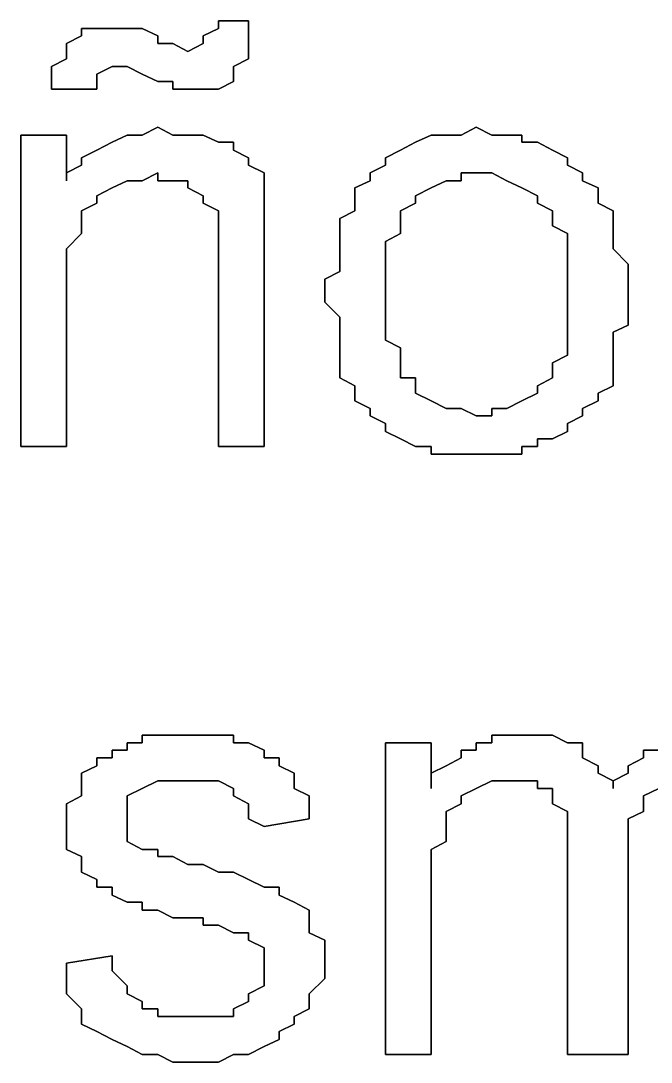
# Model space of a CAD drawing. Header units: metres. Extents: x 2.9 to 42.8, y 1.7 to 28.7.
# Drawn here: x 40.1849 to 40.3314, y 15.2629 to 15.5046 of the extents above; entities that cross this region are included whole.
import ezdxf

# ---------------------------------------------------------------- set-up
doc = ezdxf.new("R2010")
doc.units = ezdxf.units.M
doc.layers.add('GRIS', color=8, linetype='Continuous')

msp = doc.modelspace()

# ---------------------------------------------------------------- linework, layer by layer
at = {"layer": 'GRIS', "lineweight": -3}
for points in [[(40.2026, 15.5028), (40.199, 15.5028), (40.2026, 15.5028)], [(40.199, 15.5028), (40.199, 15.5011), (40.199, 15.5028)], [(40.2061, 15.5028), (40.2026, 15.5028), (40.2061, 15.5028)], [(40.2096, 15.5028), (40.2061, 15.5028), (40.2096, 15.5028)], [(40.2131, 15.5028), (40.2096, 15.5028), (40.2131, 15.5028)], [(40.2167, 15.5011), (40.2131, 15.5028), (40.2167, 15.5011)], [(40.2308, 15.5028), (40.2273, 15.5011), (40.2308, 15.5028)], [(40.2378, 15.5046), (40.2308, 15.5046), (40.2378, 15.5046)], [(40.2308, 15.5046), (40.2308, 15.5028), (40.2308, 15.5046)], [(40.2378, 15.5011), (40.2378, 15.5046), (40.2378, 15.5011)], [(40.199, 15.5011), (40.1955, 15.4993), (40.199, 15.5011)], [(40.2167, 15.4993), (40.2167, 15.5011), (40.2167, 15.4993)], [(40.2273, 15.5011), (40.2273, 15.4993), (40.2273, 15.5011)], [(40.2378, 15.4993), (40.2378, 15.5011), (40.2378, 15.4993)], [(40.1955, 15.4993), (40.1955, 15.4975), (40.1955, 15.4993)], [(40.2202, 15.4993), (40.2167, 15.4993), (40.2202, 15.4993)], [(40.2237, 15.4975), (40.2202, 15.4993), (40.2237, 15.4975)], [(40.2273, 15.4993), (40.2237, 15.4975), (40.2273, 15.4993)], [(40.2378, 15.4958), (40.2378, 15.4993), (40.2378, 15.4958)], [(40.1955, 15.4958), (40.192, 15.494), (40.1955, 15.4958)], [(40.1955, 15.4975), (40.1955, 15.4958), (40.1955, 15.4975)], [(40.2343, 15.494), (40.2378, 15.4958), (40.2343, 15.494)], [(40.192, 15.494), (40.192, 15.4905), (40.192, 15.494)], [(40.2026, 15.4922), (40.2061, 15.494), (40.2026, 15.4922)], [(40.2061, 15.494), (40.2096, 15.494), (40.2061, 15.494)], [(40.2096, 15.494), (40.2131, 15.4922), (40.2096, 15.494)], [(40.2343, 15.4922), (40.2343, 15.494), (40.2343, 15.4922)], [(40.2026, 15.4905), (40.2026, 15.4922), (40.2026, 15.4905)], [(40.2131, 15.4922), (40.2167, 15.4905), (40.2131, 15.4922)], [(40.2343, 15.4905), (40.2343, 15.4922), (40.2343, 15.4905)], [(40.192, 15.4905), (40.192, 15.4887), (40.192, 15.4905)], [(40.192, 15.4887), (40.2026, 15.4887), (40.192, 15.4887)], [(40.2026, 15.4887), (40.2026, 15.4905), (40.2026, 15.4887)], [(40.2167, 15.4905), (40.2202, 15.4905), (40.2167, 15.4905)], [(40.2202, 15.4905), (40.2202, 15.4887), (40.2202, 15.4905)], [(40.2202, 15.4887), (40.2237, 15.4887), (40.2202, 15.4887)], [(40.2237, 15.4887), (40.2273, 15.4887), (40.2237, 15.4887)], [(40.2273, 15.4887), (40.2308, 15.4887), (40.2273, 15.4887)], [(40.2308, 15.4887), (40.2343, 15.4905), (40.2308, 15.4887)], [(40.2167, 15.4799), (40.2131, 15.4781), (40.2167, 15.4799)], [(40.2202, 15.4781), (40.2167, 15.4799), (40.2202, 15.4781)], [(40.2907, 15.4799), (40.2872, 15.4781), (40.2907, 15.4799)], [(40.2943, 15.4781), (40.2907, 15.4799), (40.2943, 15.4781)], [(40.1955, 15.4781), (40.1849, 15.4781), (40.1955, 15.4781)], [(40.1849, 15.4781), (40.1849, 15.4058), (40.1849, 15.4781)], [(40.1955, 15.4675), (40.1955, 15.4781), (40.1955, 15.4675)], [(40.2061, 15.4764), (40.2026, 15.4746), (40.2061, 15.4764)], [(40.2096, 15.4781), (40.2061, 15.4764), (40.2096, 15.4781)], [(40.2131, 15.4781), (40.2096, 15.4781), (40.2131, 15.4781)], [(40.2237, 15.4781), (40.2202, 15.4781), (40.2237, 15.4781)], [(40.2273, 15.4781), (40.2237, 15.4781), (40.2273, 15.4781)], [(40.2308, 15.4764), (40.2273, 15.4781), (40.2308, 15.4764)], [(40.2343, 15.4764), (40.2308, 15.4764), (40.2343, 15.4764)], [(40.2343, 15.4746), (40.2343, 15.4764), (40.2343, 15.4746)], [(40.2766, 15.4764), (40.2731, 15.4746), (40.2766, 15.4764)], [(40.2802, 15.4781), (40.2766, 15.4764), (40.2802, 15.4781)], [(40.2837, 15.4781), (40.2802, 15.4781), (40.2837, 15.4781)], [(40.2872, 15.4781), (40.2837, 15.4781), (40.2872, 15.4781)], [(40.2978, 15.4781), (40.2943, 15.4781), (40.2978, 15.4781)], [(40.3013, 15.4781), (40.2978, 15.4781), (40.3013, 15.4781)], [(40.3013, 15.4764), (40.3013, 15.4781), (40.3013, 15.4764)], [(40.3049, 15.4764), (40.3013, 15.4764), (40.3049, 15.4764)], [(40.3084, 15.4746), (40.3049, 15.4764), (40.3084, 15.4746)], [(40.2026, 15.4746), (40.199, 15.4728), (40.2026, 15.4746)], [(40.2378, 15.4728), (40.2343, 15.4746), (40.2378, 15.4728)], [(40.2731, 15.4746), (40.2696, 15.4728), (40.2731, 15.4746)], [(40.3119, 15.4728), (40.3084, 15.4746), (40.3119, 15.4728)], [(40.199, 15.4728), (40.199, 15.4711), (40.199, 15.4728)], [(40.2378, 15.4711), (40.2378, 15.4728), (40.2378, 15.4711)], [(40.2696, 15.4728), (40.2696, 15.4711), (40.2696, 15.4728)], [(40.3119, 15.4711), (40.3119, 15.4728), (40.3119, 15.4711)], [(40.199, 15.4711), (40.1955, 15.4693), (40.199, 15.4711)], [(40.1955, 15.4693), (40.1955, 15.4675), (40.1955, 15.4693)], [(40.2131, 15.4675), (40.2167, 15.4693), (40.2131, 15.4675)], [(40.2167, 15.4693), (40.2167, 15.4675), (40.2167, 15.4693)], [(40.2414, 15.4693), (40.2378, 15.4711), (40.2414, 15.4693)], [(40.2414, 15.4658), (40.2414, 15.4693), (40.2414, 15.4658)], [(40.2696, 15.4711), (40.2661, 15.4693), (40.2696, 15.4711)], [(40.2661, 15.4693), (40.2661, 15.4675), (40.2661, 15.4693)], [(40.2872, 15.4675), (40.2872, 15.4693), (40.2872, 15.4675)], [(40.2872, 15.4693), (40.2907, 15.4693), (40.2872, 15.4693)], [(40.2907, 15.4693), (40.2943, 15.4693), (40.2907, 15.4693)], [(40.2943, 15.4693), (40.2978, 15.4675), (40.2943, 15.4693)], [(40.3154, 15.4693), (40.3119, 15.4711), (40.3154, 15.4693)], [(40.3154, 15.4675), (40.3154, 15.4693), (40.3154, 15.4675)], [(40.2061, 15.4658), (40.2096, 15.4675), (40.2061, 15.4658)], [(40.2096, 15.4675), (40.2131, 15.4675), (40.2096, 15.4675)], [(40.2167, 15.4675), (40.2202, 15.4675), (40.2167, 15.4675)], [(40.2202, 15.4675), (40.2237, 15.4675), (40.2202, 15.4675)], [(40.2237, 15.4675), (40.2237, 15.4658), (40.2237, 15.4675)], [(40.2661, 15.4675), (40.2625, 15.4658), (40.2661, 15.4675)], [(40.2802, 15.4658), (40.2837, 15.4675), (40.2802, 15.4658)], [(40.2837, 15.4675), (40.2872, 15.4675), (40.2837, 15.4675)], [(40.2978, 15.4675), (40.3013, 15.4658), (40.2978, 15.4675)], [(40.319, 15.4658), (40.3154, 15.4675), (40.319, 15.4658)], [(40.2026, 15.464), (40.2061, 15.4658), (40.2026, 15.464)], [(40.2026, 15.4623), (40.2026, 15.464), (40.2026, 15.4623)], [(40.2237, 15.4658), (40.2273, 15.464), (40.2237, 15.4658)], [(40.2273, 15.464), (40.2273, 15.4623), (40.2273, 15.464)], [(40.2414, 15.464), (40.2414, 15.4658), (40.2414, 15.464)], [(40.2414, 15.4623), (40.2414, 15.464), (40.2414, 15.4623)], [(40.2625, 15.4658), (40.2625, 15.464), (40.2625, 15.4658)], [(40.2625, 15.464), (40.2625, 15.4623), (40.2625, 15.464)], [(40.2766, 15.464), (40.2802, 15.4658), (40.2766, 15.464)], [(40.2766, 15.4623), (40.2766, 15.464), (40.2766, 15.4623)], [(40.3013, 15.4658), (40.3049, 15.464), (40.3013, 15.4658)], [(40.3049, 15.464), (40.3049, 15.4623), (40.3049, 15.464)], [(40.319, 15.464), (40.319, 15.4658), (40.319, 15.464)], [(40.319, 15.4623), (40.319, 15.464), (40.319, 15.4623)], [(40.199, 15.4605), (40.2026, 15.4623), (40.199, 15.4605)], [(40.2273, 15.4623), (40.2308, 15.4605), (40.2273, 15.4623)], [(40.2414, 15.4605), (40.2414, 15.4623), (40.2414, 15.4605)], [(40.2625, 15.4623), (40.2625, 15.4605), (40.2625, 15.4623)], [(40.2731, 15.4605), (40.2766, 15.4623), (40.2731, 15.4605)], [(40.3049, 15.4623), (40.3084, 15.4605), (40.3049, 15.4623)], [(40.3225, 15.4605), (40.319, 15.4623), (40.3225, 15.4605)], [(40.199, 15.4587), (40.199, 15.4605), (40.199, 15.4587)], [(40.2308, 15.4605), (40.2308, 15.4587), (40.2308, 15.4605)], [(40.2414, 15.4587), (40.2414, 15.4605), (40.2414, 15.4587)], [(40.2625, 15.4605), (40.259, 15.4587), (40.2625, 15.4605)], [(40.2731, 15.4587), (40.2731, 15.4605), (40.2731, 15.4587)], [(40.3084, 15.4605), (40.3084, 15.4587), (40.3084, 15.4605)], [(40.3225, 15.4587), (40.3225, 15.4605), (40.3225, 15.4587)], [(40.199, 15.457), (40.199, 15.4587), (40.199, 15.457)], [(40.199, 15.4552), (40.199, 15.457), (40.199, 15.4552)], [(40.2308, 15.4587), (40.2308, 15.457), (40.2308, 15.4587)], [(40.2308, 15.457), (40.2308, 15.4552), (40.2308, 15.457)], [(40.2414, 15.4552), (40.2414, 15.4587), (40.2414, 15.4552)], [(40.259, 15.4587), (40.259, 15.457), (40.259, 15.4587)], [(40.259, 15.457), (40.259, 15.4534), (40.259, 15.457)], [(40.2731, 15.457), (40.2731, 15.4587), (40.2731, 15.457)], [(40.2731, 15.4552), (40.2731, 15.457), (40.2731, 15.4552)], [(40.3084, 15.4587), (40.3084, 15.457), (40.3084, 15.4587)], [(40.3084, 15.457), (40.3119, 15.4552), (40.3084, 15.457)], [(40.3225, 15.4552), (40.3225, 15.4587), (40.3225, 15.4552)], [(40.1955, 15.4517), (40.199, 15.4552), (40.1955, 15.4517)], [(40.2308, 15.4552), (40.2308, 15.4517), (40.2308, 15.4552)], [(40.2414, 15.4534), (40.2414, 15.4552), (40.2414, 15.4534)], [(40.2696, 15.4534), (40.2731, 15.4552), (40.2696, 15.4534)], [(40.3119, 15.4552), (40.3119, 15.4517), (40.3119, 15.4552)], [(40.3225, 15.4534), (40.3225, 15.4552), (40.3225, 15.4534)], [(40.2414, 15.4499), (40.2414, 15.4534), (40.2414, 15.4499)], [(40.259, 15.4534), (40.259, 15.4517), (40.259, 15.4534)], [(40.2696, 15.4499), (40.2696, 15.4534), (40.2696, 15.4499)], [(40.3225, 15.4517), (40.3225, 15.4534), (40.3225, 15.4517)], [(40.1955, 15.4499), (40.1955, 15.4517), (40.1955, 15.4499)], [(40.1955, 15.4464), (40.1955, 15.4499), (40.1955, 15.4464)], [(40.2308, 15.4517), (40.2308, 15.4499), (40.2308, 15.4517)], [(40.2308, 15.4499), (40.2308, 15.4058), (40.2308, 15.4499)], [(40.2414, 15.4058), (40.2414, 15.4499), (40.2414, 15.4058)], [(40.259, 15.4517), (40.259, 15.4499), (40.259, 15.4517)], [(40.259, 15.4499), (40.259, 15.4464), (40.259, 15.4499)], [(40.2696, 15.4481), (40.2696, 15.4499), (40.2696, 15.4481)], [(40.3119, 15.4517), (40.3119, 15.4499), (40.3119, 15.4517)], [(40.3119, 15.4499), (40.3119, 15.4464), (40.3119, 15.4499)], [(40.326, 15.4481), (40.3225, 15.4517), (40.326, 15.4481)], [(40.2696, 15.4446), (40.2696, 15.4481), (40.2696, 15.4446)], [(40.326, 15.4464), (40.326, 15.4481), (40.326, 15.4464)], [(40.1955, 15.4446), (40.1955, 15.4464), (40.1955, 15.4446)], [(40.259, 15.4464), (40.2555, 15.4446), (40.259, 15.4464)], [(40.3119, 15.4464), (40.3119, 15.4446), (40.3119, 15.4464)], [(40.326, 15.4428), (40.326, 15.4464), (40.326, 15.4428)], [(40.1955, 15.4058), (40.1955, 15.4446), (40.1955, 15.4058)], [(40.2555, 15.4446), (40.2555, 15.4411), (40.2555, 15.4446)], [(40.2696, 15.4428), (40.2696, 15.4446), (40.2696, 15.4428)], [(40.2696, 15.4411), (40.2696, 15.4428), (40.2696, 15.4411)], [(40.3119, 15.4446), (40.3119, 15.4411), (40.3119, 15.4446)], [(40.326, 15.4393), (40.326, 15.4428), (40.326, 15.4393)], [(40.2555, 15.4411), (40.2555, 15.4393), (40.2555, 15.4411)], [(40.2696, 15.4376), (40.2696, 15.4411), (40.2696, 15.4376)], [(40.3119, 15.4411), (40.3119, 15.4376), (40.3119, 15.4411)], [(40.2555, 15.4393), (40.259, 15.4358), (40.2555, 15.4393)], [(40.2696, 15.4358), (40.2696, 15.4376), (40.2696, 15.4358)], [(40.3119, 15.4376), (40.3119, 15.434), (40.3119, 15.4376)], [(40.326, 15.4358), (40.326, 15.4393), (40.326, 15.4358)], [(40.259, 15.4358), (40.259, 15.434), (40.259, 15.4358)], [(40.2696, 15.4323), (40.2696, 15.4358), (40.2696, 15.4323)], [(40.326, 15.434), (40.326, 15.4358), (40.326, 15.434)], [(40.259, 15.434), (40.259, 15.4305), (40.259, 15.434)], [(40.3119, 15.434), (40.3119, 15.4323), (40.3119, 15.434)], [(40.3225, 15.4323), (40.326, 15.434), (40.3225, 15.4323)], [(40.259, 15.4305), (40.259, 15.4287), (40.259, 15.4305)], [(40.2696, 15.4305), (40.2696, 15.4323), (40.2696, 15.4305)], [(40.2731, 15.4287), (40.2696, 15.4305), (40.2731, 15.4287)], [(40.3119, 15.4323), (40.3119, 15.4305), (40.3119, 15.4323)], [(40.3119, 15.4305), (40.3119, 15.427), (40.3119, 15.4305)], [(40.3225, 15.4287), (40.3225, 15.4323), (40.3225, 15.4287)], [(40.259, 15.4287), (40.259, 15.427), (40.259, 15.4287)], [(40.2731, 15.427), (40.2731, 15.4287), (40.2731, 15.427)], [(40.3225, 15.427), (40.3225, 15.4287), (40.3225, 15.427)], [(40.259, 15.427), (40.259, 15.4234), (40.259, 15.427)], [(40.2731, 15.4234), (40.2731, 15.427), (40.2731, 15.4234)], [(40.3119, 15.427), (40.3084, 15.4252), (40.3119, 15.427)], [(40.3225, 15.4252), (40.3225, 15.427), (40.3225, 15.4252)], [(40.259, 15.4234), (40.259, 15.4217), (40.259, 15.4234)], [(40.2731, 15.4217), (40.2731, 15.4234), (40.2731, 15.4217)], [(40.3084, 15.4252), (40.3084, 15.4234), (40.3084, 15.4252)], [(40.3084, 15.4234), (40.3084, 15.4217), (40.3084, 15.4234)], [(40.3225, 15.4234), (40.3225, 15.4252), (40.3225, 15.4234)], [(40.3225, 15.4217), (40.3225, 15.4234), (40.3225, 15.4217)], [(40.259, 15.4217), (40.2625, 15.4199), (40.259, 15.4217)], [(40.2766, 15.4217), (40.2731, 15.4217), (40.2766, 15.4217)], [(40.2766, 15.4199), (40.2766, 15.4217), (40.2766, 15.4199)], [(40.3084, 15.4217), (40.3049, 15.4199), (40.3084, 15.4217)], [(40.3225, 15.4199), (40.3225, 15.4217), (40.3225, 15.4199)], [(40.2625, 15.4199), (40.2625, 15.4182), (40.2625, 15.4199)], [(40.2625, 15.4182), (40.2625, 15.4164), (40.2625, 15.4182)], [(40.2766, 15.4182), (40.2766, 15.4199), (40.2766, 15.4182)], [(40.2802, 15.4164), (40.2766, 15.4182), (40.2802, 15.4164)], [(40.3049, 15.4182), (40.3013, 15.4164), (40.3049, 15.4182)], [(40.3049, 15.4199), (40.3049, 15.4182), (40.3049, 15.4199)], [(40.319, 15.4182), (40.3225, 15.4199), (40.319, 15.4182)], [(40.319, 15.4164), (40.319, 15.4182), (40.319, 15.4164)], [(40.2625, 15.4164), (40.2661, 15.4146), (40.2625, 15.4164)], [(40.2837, 15.4146), (40.2802, 15.4164), (40.2837, 15.4146)], [(40.3013, 15.4164), (40.2978, 15.4146), (40.3013, 15.4164)], [(40.3154, 15.4146), (40.319, 15.4164), (40.3154, 15.4146)], [(40.2661, 15.4146), (40.2661, 15.4129), (40.2661, 15.4146)], [(40.2872, 15.4146), (40.2837, 15.4146), (40.2872, 15.4146)], [(40.2907, 15.4129), (40.2872, 15.4146), (40.2907, 15.4129)], [(40.2978, 15.4146), (40.2943, 15.4146), (40.2978, 15.4146)], [(40.2943, 15.4146), (40.2943, 15.4129), (40.2943, 15.4146)], [(40.3154, 15.4129), (40.3154, 15.4146), (40.3154, 15.4129)], [(40.2661, 15.4129), (40.2696, 15.4111), (40.2661, 15.4129)], [(40.2696, 15.4111), (40.2696, 15.4093), (40.2696, 15.4111)], [(40.2943, 15.4129), (40.2907, 15.4129), (40.2943, 15.4129)], [(40.3119, 15.4111), (40.3154, 15.4129), (40.3119, 15.4111)], [(40.3119, 15.4093), (40.3119, 15.4111), (40.3119, 15.4093)], [(40.2696, 15.4093), (40.2731, 15.4076), (40.2696, 15.4093)], [(40.3084, 15.4076), (40.3119, 15.4093), (40.3084, 15.4076)], [(40.2731, 15.4076), (40.2766, 15.4058), (40.2731, 15.4076)], [(40.3049, 15.4058), (40.3049, 15.4076), (40.3049, 15.4058)], [(40.3049, 15.4076), (40.3084, 15.4076), (40.3049, 15.4076)], [(40.1849, 15.4058), (40.1955, 15.4058), (40.1849, 15.4058)], [(40.2308, 15.4058), (40.2414, 15.4058), (40.2308, 15.4058)], [(40.2766, 15.4058), (40.2802, 15.4058), (40.2766, 15.4058)], [(40.2802, 15.4058), (40.2802, 15.404), (40.2802, 15.4058)], [(40.2802, 15.404), (40.2837, 15.404), (40.2802, 15.404)], [(40.2837, 15.404), (40.2872, 15.404), (40.2837, 15.404)], [(40.2872, 15.404), (40.2907, 15.404), (40.2872, 15.404)], [(40.2907, 15.404), (40.2943, 15.404), (40.2907, 15.404)], [(40.2943, 15.404), (40.2978, 15.404), (40.2943, 15.404)], [(40.2978, 15.404), (40.3013, 15.404), (40.2978, 15.404)], [(40.3013, 15.404), (40.3013, 15.4058), (40.3013, 15.404)], [(40.3013, 15.4058), (40.3049, 15.4058), (40.3013, 15.4058)], [(40.2167, 15.3388), (40.2131, 15.3388), (40.2167, 15.3388)], [(40.2131, 15.3388), (40.2131, 15.337), (40.2131, 15.3388)], [(40.2202, 15.3388), (40.2167, 15.3388), (40.2202, 15.3388)], [(40.2237, 15.3388), (40.2202, 15.3388), (40.2237, 15.3388)], [(40.2273, 15.3388), (40.2237, 15.3388), (40.2273, 15.3388)], [(40.2308, 15.3388), (40.2273, 15.3388), (40.2308, 15.3388)], [(40.2343, 15.3388), (40.2308, 15.3388), (40.2343, 15.3388)], [(40.2343, 15.337), (40.2343, 15.3388), (40.2343, 15.337)], [(40.2978, 15.3388), (40.2943, 15.3388), (40.2978, 15.3388)], [(40.2943, 15.3388), (40.2943, 15.337), (40.2943, 15.3388)], [(40.3013, 15.3388), (40.2978, 15.3388), (40.3013, 15.3388)], [(40.3049, 15.3388), (40.3013, 15.3388), (40.3049, 15.3388)], [(40.3084, 15.3388), (40.3049, 15.3388), (40.3084, 15.3388)], [(40.3119, 15.337), (40.3084, 15.3388), (40.3119, 15.337)], [(40.2131, 15.337), (40.2096, 15.337), (40.2131, 15.337)], [(40.2096, 15.337), (40.2096, 15.3353), (40.2096, 15.337)], [(40.2378, 15.337), (40.2343, 15.337), (40.2378, 15.337)], [(40.2414, 15.3353), (40.2378, 15.337), (40.2414, 15.3353)], [(40.2802, 15.337), (40.2696, 15.337), (40.2802, 15.337)], [(40.2696, 15.337), (40.2696, 15.2647), (40.2696, 15.337)], [(40.2802, 15.3264), (40.2802, 15.337), (40.2802, 15.3264)], [(40.2943, 15.337), (40.2907, 15.337), (40.2943, 15.337)], [(40.2907, 15.337), (40.2907, 15.3353), (40.2907, 15.337)], [(40.3154, 15.337), (40.3119, 15.337), (40.3154, 15.337)], [(40.3154, 15.3353), (40.3154, 15.337), (40.3154, 15.3353)], [(40.2061, 15.3335), (40.2026, 15.3335), (40.2061, 15.3335)], [(40.2026, 15.3335), (40.2026, 15.3317), (40.2026, 15.3335)], [(40.2096, 15.3353), (40.2061, 15.3353), (40.2096, 15.3353)], [(40.2061, 15.3353), (40.2061, 15.3335), (40.2061, 15.3353)], [(40.2414, 15.3335), (40.2414, 15.3353), (40.2414, 15.3335)], [(40.2449, 15.3335), (40.2414, 15.3335), (40.2449, 15.3335)], [(40.2449, 15.3317), (40.2449, 15.3335), (40.2449, 15.3317)], [(40.2872, 15.3335), (40.2837, 15.3317), (40.2872, 15.3335)], [(40.2907, 15.3353), (40.2872, 15.3353), (40.2907, 15.3353)], [(40.2872, 15.3353), (40.2872, 15.3335), (40.2872, 15.3353)], [(40.3154, 15.3335), (40.3154, 15.3353), (40.3154, 15.3335)], [(40.319, 15.3317), (40.3154, 15.3335), (40.319, 15.3317)], [(40.3296, 15.3335), (40.326, 15.3317), (40.3296, 15.3335)], [(40.3331, 15.3353), (40.3296, 15.3353), (40.3331, 15.3353)], [(40.3296, 15.3353), (40.3296, 15.3335), (40.3296, 15.3353)], [(40.2026, 15.3317), (40.199, 15.33), (40.2026, 15.3317)], [(40.2484, 15.33), (40.2449, 15.3317), (40.2484, 15.33)], [(40.2837, 15.3317), (40.2802, 15.33), (40.2837, 15.3317)], [(40.319, 15.33), (40.319, 15.3317), (40.319, 15.33)], [(40.326, 15.3317), (40.326, 15.33), (40.326, 15.3317)], [(40.199, 15.33), (40.199, 15.3264), (40.199, 15.33)], [(40.2484, 15.3282), (40.2484, 15.33), (40.2484, 15.3282)], [(40.2802, 15.33), (40.2802, 15.3264), (40.2802, 15.33)], [(40.3225, 15.3282), (40.319, 15.33), (40.3225, 15.3282)], [(40.326, 15.33), (40.3225, 15.3282), (40.326, 15.33)], [(40.199, 15.3264), (40.199, 15.3247), (40.199, 15.3264)], [(40.2096, 15.3247), (40.2131, 15.3264), (40.2096, 15.3247)], [(40.2131, 15.3264), (40.2167, 15.3282), (40.2131, 15.3264)], [(40.2167, 15.3282), (40.2202, 15.3282), (40.2167, 15.3282)], [(40.2202, 15.3282), (40.2237, 15.3282), (40.2202, 15.3282)], [(40.2237, 15.3282), (40.2273, 15.3282), (40.2237, 15.3282)], [(40.2273, 15.3282), (40.2308, 15.3282), (40.2273, 15.3282)], [(40.2308, 15.3282), (40.2343, 15.3264), (40.2308, 15.3282)], [(40.2343, 15.3264), (40.2343, 15.3247), (40.2343, 15.3264)], [(40.2484, 15.3264), (40.2484, 15.3282), (40.2484, 15.3264)], [(40.2519, 15.3247), (40.2484, 15.3264), (40.2519, 15.3247)], [(40.2872, 15.3247), (40.2907, 15.3264), (40.2872, 15.3247)], [(40.2907, 15.3264), (40.2943, 15.3282), (40.2907, 15.3264)], [(40.2943, 15.3282), (40.2978, 15.3282), (40.2943, 15.3282)], [(40.2978, 15.3282), (40.3013, 15.3282), (40.2978, 15.3282)], [(40.3013, 15.3282), (40.3049, 15.3282), (40.3013, 15.3282)], [(40.3049, 15.3282), (40.3049, 15.3264), (40.3049, 15.3282)], [(40.3049, 15.3264), (40.3084, 15.3264), (40.3049, 15.3264)], [(40.3084, 15.3264), (40.3084, 15.3247), (40.3084, 15.3264)], [(40.3225, 15.3282), (40.3225, 15.3264), (40.3225, 15.3282)], [(40.3225, 15.3264), (40.3225, 15.3282), (40.3225, 15.3264)], [(40.3296, 15.3247), (40.3331, 15.3264), (40.3296, 15.3247)], [(40.199, 15.3247), (40.1955, 15.3229), (40.199, 15.3247)], [(40.2096, 15.3229), (40.2096, 15.3247), (40.2096, 15.3229)], [(40.2343, 15.3247), (40.2378, 15.3229), (40.2343, 15.3247)], [(40.2519, 15.3211), (40.2519, 15.3247), (40.2519, 15.3211)], [(40.2872, 15.3229), (40.2872, 15.3247), (40.2872, 15.3229)], [(40.3084, 15.3247), (40.3084, 15.3229), (40.3084, 15.3247)], [(40.3296, 15.3229), (40.3296, 15.3247), (40.3296, 15.3229)], [(40.1955, 15.3229), (40.1955, 15.3211), (40.1955, 15.3229)], [(40.2096, 15.3194), (40.2096, 15.3229), (40.2096, 15.3194)], [(40.2378, 15.3229), (40.2378, 15.3211), (40.2378, 15.3229)], [(40.2837, 15.3211), (40.2872, 15.3229), (40.2837, 15.3211)], [(40.3084, 15.3229), (40.3119, 15.3211), (40.3084, 15.3229)], [(40.3296, 15.3211), (40.3296, 15.3229), (40.3296, 15.3211)], [(40.1955, 15.3211), (40.1955, 15.3176), (40.1955, 15.3211)], [(40.2096, 15.3176), (40.2096, 15.3194), (40.2096, 15.3176)], [(40.2378, 15.3211), (40.2378, 15.3194), (40.2378, 15.3211)], [(40.2378, 15.3194), (40.2414, 15.3176), (40.2378, 15.3194)], [(40.2414, 15.3176), (40.2519, 15.3194), (40.2414, 15.3176)], [(40.2519, 15.3194), (40.2519, 15.3211), (40.2519, 15.3194)], [(40.2837, 15.3194), (40.2837, 15.3211), (40.2837, 15.3194)], [(40.2837, 15.3176), (40.2837, 15.3194), (40.2837, 15.3176)], [(40.3119, 15.3211), (40.3119, 15.3194), (40.3119, 15.3211)], [(40.3119, 15.3194), (40.3119, 15.3176), (40.3119, 15.3194)], [(40.326, 15.3194), (40.3296, 15.3211), (40.326, 15.3194)], [(40.326, 15.3176), (40.326, 15.3194), (40.326, 15.3176)], [(40.1955, 15.3176), (40.1955, 15.3158), (40.1955, 15.3176)], [(40.2096, 15.3158), (40.2096, 15.3176), (40.2096, 15.3158)], [(40.2837, 15.3158), (40.2837, 15.3176), (40.2837, 15.3158)], [(40.3119, 15.3176), (40.3119, 15.3141), (40.3119, 15.3176)], [(40.326, 15.3158), (40.326, 15.3176), (40.326, 15.3158)], [(40.1955, 15.3158), (40.1955, 15.3123), (40.1955, 15.3158)], [(40.2096, 15.3141), (40.2096, 15.3158), (40.2096, 15.3141)], [(40.2837, 15.3141), (40.2837, 15.3158), (40.2837, 15.3141)], [(40.326, 15.3141), (40.326, 15.3158), (40.326, 15.3141)], [(40.1955, 15.3123), (40.199, 15.3106), (40.1955, 15.3123)], [(40.2131, 15.3123), (40.2096, 15.3141), (40.2131, 15.3123)], [(40.2167, 15.3123), (40.2131, 15.3123), (40.2167, 15.3123)], [(40.2167, 15.3106), (40.2167, 15.3123), (40.2167, 15.3106)], [(40.2802, 15.3123), (40.2837, 15.3141), (40.2802, 15.3123)], [(40.2802, 15.3088), (40.2802, 15.3123), (40.2802, 15.3088)], [(40.3119, 15.3141), (40.3119, 15.3123), (40.3119, 15.3141)], [(40.3119, 15.3123), (40.3119, 15.2647), (40.3119, 15.3123)], [(40.326, 15.3106), (40.326, 15.3141), (40.326, 15.3106)], [(40.199, 15.3106), (40.199, 15.3088), (40.199, 15.3106)], [(40.2202, 15.3106), (40.2167, 15.3106), (40.2202, 15.3106)], [(40.2237, 15.3088), (40.2202, 15.3106), (40.2237, 15.3088)], [(40.326, 15.3088), (40.326, 15.3106), (40.326, 15.3088)], [(40.199, 15.3088), (40.199, 15.307), (40.199, 15.3088)], [(40.199, 15.307), (40.2026, 15.3053), (40.199, 15.307)], [(40.2273, 15.3088), (40.2237, 15.3088), (40.2273, 15.3088)], [(40.2308, 15.307), (40.2273, 15.3088), (40.2308, 15.307)], [(40.2343, 15.307), (40.2308, 15.307), (40.2343, 15.307)], [(40.2378, 15.3053), (40.2343, 15.307), (40.2378, 15.3053)], [(40.2802, 15.307), (40.2802, 15.3088), (40.2802, 15.307)], [(40.2802, 15.3035), (40.2802, 15.307), (40.2802, 15.3035)], [(40.326, 15.307), (40.326, 15.3088), (40.326, 15.307)], [(40.326, 15.2647), (40.326, 15.307), (40.326, 15.2647)], [(40.2026, 15.3053), (40.2026, 15.3035), (40.2026, 15.3053)], [(40.2414, 15.3035), (40.2378, 15.3053), (40.2414, 15.3035)], [(40.2026, 15.3035), (40.2061, 15.3035), (40.2026, 15.3035)], [(40.2061, 15.3035), (40.2061, 15.3017), (40.2061, 15.3035)], [(40.2449, 15.3035), (40.2414, 15.3035), (40.2449, 15.3035)], [(40.2449, 15.3017), (40.2449, 15.3035), (40.2449, 15.3017)], [(40.2802, 15.3017), (40.2802, 15.3035), (40.2802, 15.3017)], [(40.2061, 15.3017), (40.2096, 15.3), (40.2061, 15.3017)], [(40.2096, 15.3), (40.2131, 15.3), (40.2096, 15.3)], [(40.2131, 15.3), (40.2131, 15.2982), (40.2131, 15.3)], [(40.2484, 15.3), (40.2449, 15.3017), (40.2484, 15.3)], [(40.2519, 15.2982), (40.2484, 15.3), (40.2519, 15.2982)], [(40.2802, 15.2647), (40.2802, 15.3017), (40.2802, 15.2647)], [(40.2131, 15.2982), (40.2167, 15.2982), (40.2131, 15.2982)], [(40.2167, 15.2982), (40.2202, 15.2964), (40.2167, 15.2982)], [(40.2519, 15.2964), (40.2519, 15.2982), (40.2519, 15.2964)], [(40.2202, 15.2964), (40.2237, 15.2964), (40.2202, 15.2964)], [(40.2237, 15.2964), (40.2273, 15.2964), (40.2237, 15.2964)], [(40.2273, 15.2964), (40.2273, 15.2947), (40.2273, 15.2964)], [(40.2519, 15.2947), (40.2519, 15.2964), (40.2519, 15.2947)], [(40.2273, 15.2947), (40.2308, 15.2947), (40.2273, 15.2947)], [(40.2308, 15.2947), (40.2343, 15.2929), (40.2308, 15.2947)], [(40.2343, 15.2929), (40.2378, 15.2929), (40.2343, 15.2929)], [(40.2378, 15.2929), (40.2378, 15.2912), (40.2378, 15.2929)], [(40.2519, 15.2929), (40.2519, 15.2947), (40.2519, 15.2929)], [(40.2555, 15.2912), (40.2519, 15.2929), (40.2555, 15.2912)], [(40.2378, 15.2912), (40.2414, 15.2894), (40.2378, 15.2912)], [(40.2555, 15.2876), (40.2555, 15.2912), (40.2555, 15.2876)], [(40.2061, 15.2876), (40.1955, 15.2859), (40.2061, 15.2876)], [(40.2061, 15.2859), (40.2061, 15.2876), (40.2061, 15.2859)], [(40.2414, 15.2894), (40.2414, 15.2876), (40.2414, 15.2894)], [(40.2414, 15.2876), (40.2414, 15.2841), (40.2414, 15.2876)], [(40.2555, 15.2859), (40.2555, 15.2876), (40.2555, 15.2859)], [(40.1955, 15.2859), (40.1955, 15.2823), (40.1955, 15.2859)], [(40.2061, 15.2841), (40.2061, 15.2859), (40.2061, 15.2841)], [(40.2555, 15.2841), (40.2555, 15.2859), (40.2555, 15.2841)], [(40.2096, 15.2806), (40.2061, 15.2841), (40.2096, 15.2806)], [(40.2414, 15.2841), (40.2414, 15.2823), (40.2414, 15.2841)], [(40.2555, 15.2823), (40.2555, 15.2841), (40.2555, 15.2823)], [(40.1955, 15.2823), (40.1955, 15.2806), (40.1955, 15.2823)], [(40.1955, 15.2806), (40.1955, 15.2788), (40.1955, 15.2806)], [(40.2096, 15.2788), (40.2096, 15.2806), (40.2096, 15.2788)], [(40.2414, 15.2806), (40.2378, 15.2788), (40.2414, 15.2806)], [(40.2414, 15.2823), (40.2414, 15.2806), (40.2414, 15.2823)], [(40.2519, 15.2788), (40.2555, 15.2823), (40.2519, 15.2788)], [(40.1955, 15.2788), (40.199, 15.2753), (40.1955, 15.2788)], [(40.2131, 15.277), (40.2096, 15.2788), (40.2131, 15.277)], [(40.2378, 15.2788), (40.2378, 15.277), (40.2378, 15.2788)], [(40.2519, 15.277), (40.2519, 15.2788), (40.2519, 15.277)], [(40.2131, 15.2753), (40.2131, 15.277), (40.2131, 15.2753)], [(40.2378, 15.277), (40.2343, 15.2753), (40.2378, 15.277)], [(40.2519, 15.2753), (40.2519, 15.277), (40.2519, 15.2753)], [(40.199, 15.2753), (40.199, 15.2735), (40.199, 15.2753)], [(40.199, 15.2735), (40.199, 15.2717), (40.199, 15.2735)], [(40.2167, 15.2753), (40.2131, 15.2753), (40.2167, 15.2753)], [(40.2167, 15.2735), (40.2167, 15.2753), (40.2167, 15.2735)], [(40.2202, 15.2735), (40.2167, 15.2735), (40.2202, 15.2735)], [(40.2237, 15.2735), (40.2202, 15.2735), (40.2237, 15.2735)], [(40.2273, 15.2735), (40.2237, 15.2735), (40.2273, 15.2735)], [(40.2308, 15.2735), (40.2273, 15.2735), (40.2308, 15.2735)], [(40.2343, 15.2735), (40.2308, 15.2735), (40.2343, 15.2735)], [(40.2343, 15.2753), (40.2343, 15.2735), (40.2343, 15.2753)], [(40.2484, 15.2735), (40.2519, 15.2753), (40.2484, 15.2735)], [(40.2484, 15.2717), (40.2484, 15.2735), (40.2484, 15.2717)], [(40.199, 15.2717), (40.2026, 15.27), (40.199, 15.2717)], [(40.2449, 15.27), (40.2484, 15.2717), (40.2449, 15.27)], [(40.2026, 15.27), (40.2061, 15.2682), (40.2026, 15.27)], [(40.2061, 15.2682), (40.2096, 15.2665), (40.2061, 15.2682)], [(40.2414, 15.2665), (40.2449, 15.2682), (40.2414, 15.2665)], [(40.2449, 15.2682), (40.2449, 15.27), (40.2449, 15.2682)], [(40.2096, 15.2665), (40.2131, 15.2647), (40.2096, 15.2665)], [(40.2378, 15.2647), (40.2414, 15.2665), (40.2378, 15.2647)], [(40.2131, 15.2647), (40.2167, 15.2647), (40.2131, 15.2647)], [(40.2167, 15.2647), (40.2202, 15.2629), (40.2167, 15.2647)], [(40.2308, 15.2629), (40.2343, 15.2647), (40.2308, 15.2629)], [(40.2343, 15.2647), (40.2378, 15.2647), (40.2343, 15.2647)], [(40.2696, 15.2647), (40.2802, 15.2647), (40.2696, 15.2647)], [(40.3119, 15.2647), (40.326, 15.2647), (40.3119, 15.2647)], [(40.2202, 15.2629), (40.2237, 15.2629), (40.2202, 15.2629)], [(40.2237, 15.2629), (40.2273, 15.2629), (40.2237, 15.2629)], [(40.2273, 15.2629), (40.2308, 15.2629), (40.2273, 15.2629)]]:
    msp.add_lwpolyline(points, dxfattribs=at)

doc.saveas('drawing.dxf')
